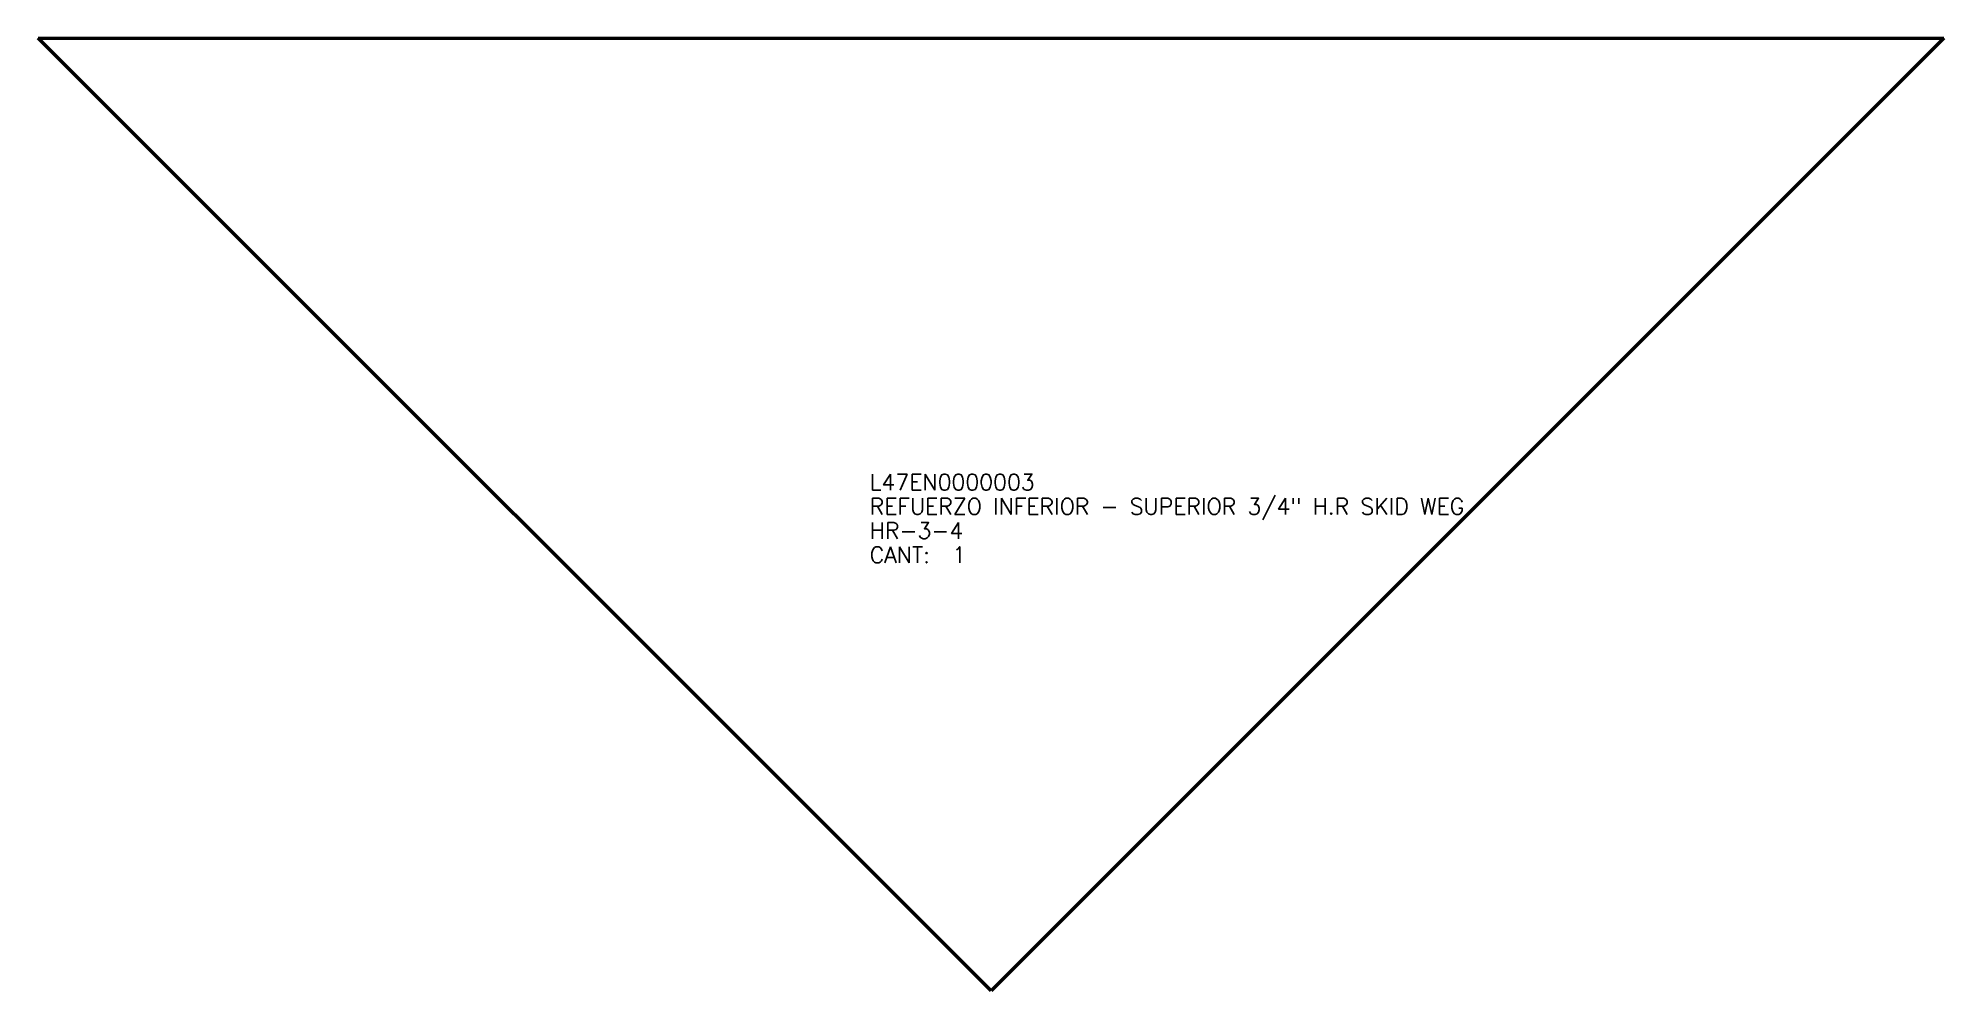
# Model space of a CAD drawing. Header units: millimetres. Extents: x 0 to 354, y 0 to 177.
import ezdxf

# ---------------------------------------------------------------- set-up
doc = ezdxf.new("R2010")
doc.units = ezdxf.units.MM
doc.layers.add('IV_OUTER_PROFILE', color=7, linetype='Continuous', lineweight=50)
doc.layers.add('IV_TEXT', color=7, linetype='Continuous')
doc.styles.add('RomanS', font='RomanS.shx')

msp = doc.modelspace()

# ---------------------------------------------------------------- linework, layer by layer
at = {"layer": 'IV_OUTER_PROFILE'}
for p, q in [((0, 176.78), (353.55, 176.78)), ((176.78, 0), (0, 176.78)), ((353.55, 176.78), (176.78, 0))]:
    msp.add_line(p, q, dxfattribs=at)

# ---------------------------------------------------------------- texts
at = {"layer": 'IV_TEXT', "style": 'RomanS'}
for s, p in [('L47EN0000003', (154.28, 92.89)), ('REFUERZO INFERIOR - SUPERIOR 3/4" H.R SKID WEG', (154.28, 88.39)), ('HR-3-4', (154.28, 83.89)), ('CANT:  1', (154.28, 79.39))]:
    msp.add_text(s, height=3, dxfattribs=at).set_placement(p)

doc.saveas('drawing.dxf')
